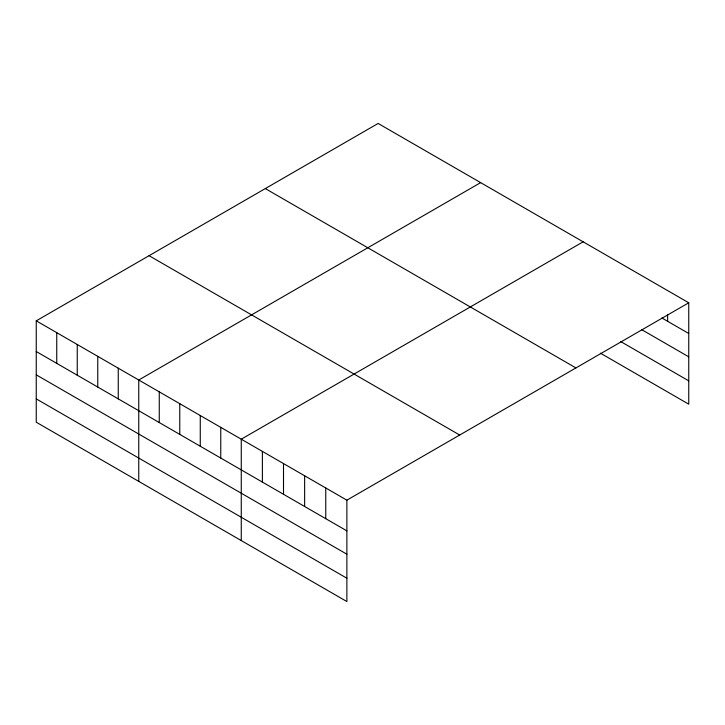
<?xml version="1.0" encoding="UTF-8"?>
<svg xmlns="http://www.w3.org/2000/svg" width="725" height="725" viewBox="0 0 725 725"><rect width="100%" height="100%" fill="white"/><g stroke="black" fill="none" stroke-linecap="round" stroke-linejoin="round"><path stroke-width="1.09" d="M688.75 302.787L378.124 123.449L36.25 320.831L36.25 422.213L346.876 601.551L346.876 500.168L688.75 302.787L688.75 404.169L600.418 353.175M480.63 182.637L138.756 380.009L138.756 481.391M583.136 241.815L241.262 439.196L241.262 540.578M661.871 317.976L688.75 333.491M641.707 329.657L688.75 356.818M620.582 341.493L688.75 380.852M265.305 188.582L575.931 367.928M149.069 255.689L459.695 435.036M36.25 320.831L346.876 500.168M36.25 351.534L346.876 530.872M36.25 374.852L346.876 554.199M36.25 398.886L346.876 578.224M667.625 314.722L667.625 321.302M325.761 487.97L325.761 518.674M304.636 475.781L304.636 506.485M283.511 463.583L283.511 494.287M262.387 451.385L262.387 482.089M220.762 427.351L220.762 458.064M200.263 415.516L200.263 446.219M179.764 403.68L179.764 434.384M159.255 391.844L159.255 422.548M118.257 368.173L118.257 398.877M97.757 356.337L97.757 387.041M77.249 344.502L77.249 375.206M56.749 332.666L56.749 363.37"/></g></svg>
